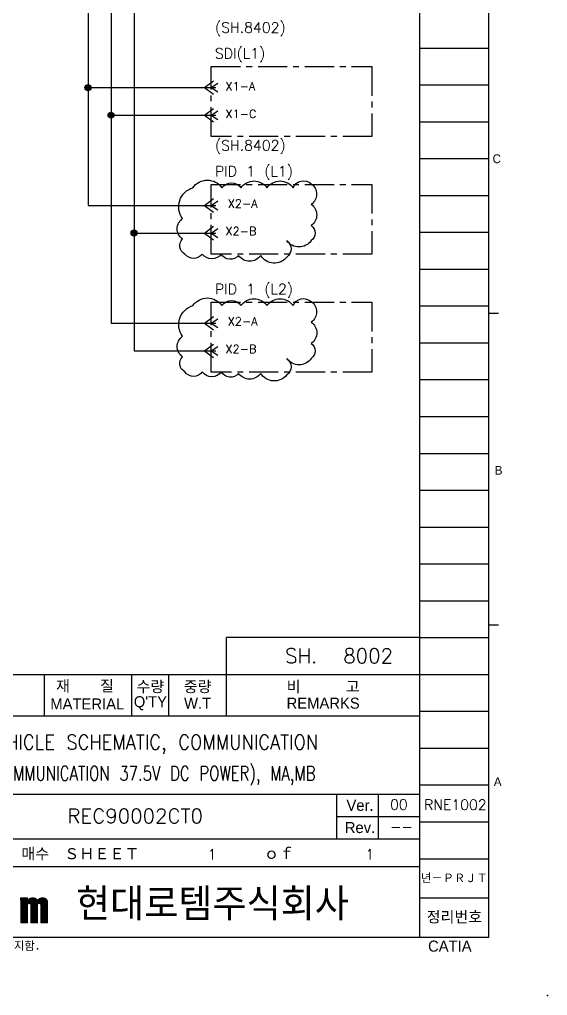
# Model space of a CAD drawing. Header units: millimetres. Extents: x 1015 to 1574, y -507 to -76.
# Drawn here: x 1459.6 to 1574.2, y -507.4 to -295.5 of the extents above; entities that cross this region are included whole.
import ezdxf
from ezdxf.enums import TextEntityAlignment as Align

# ---------------------------------------------------------------- set-up
doc = ezdxf.new("R2010")
doc.units = ezdxf.units.MM
doc.linetypes.add('CENTER', pattern=[50.8, 31.75, -6.35, 6.35, -6.35])
doc.layers.add('DC+', color=1, linetype='Continuous')
doc.layers.add('SYMS', color=7, linetype='Continuous')
doc.styles.add('CI', font='romand.shx', dxfattribs={"bigfont": 'whgdtxt.shx'})
doc.styles.add('ROMANS', font='txt', dxfattribs={"height": 0.2})
doc.styles.get("Standard").update_dxf_attribs({"font": 'txt.shx', "bigfont": 'whgtxt.shx'})
doc.styles.add('WD', font='romans.shx')

# ---------------------------------------------------------------- blocks, each defined once
blk = doc.blocks.new('WDDOT')
for radius in [0.03, 0.0187, 0.00929]:
    blk.add_circle((0, 0), radius)
blk = doc.blocks.new('HCN1JP')
for p, q in [((-0.062, 0), (0.062, 0.094)), ((-0.062, 0), (0.062, -0.094)), ((0.031, 0), (0.125, 0.062)), ((0.031, 0), (0.125, -0.062)), ((0.031, 0), (0.094, 0))]:
    blk.add_line(p, q)
at = {"style": 'WD', "width": 0.7}
for tag, p in [('INST', (0.156, 0.85)), ('LOC', (0.156, 0.68)), ('DESC1', (0.156, 0.511)), ('DESC2', (0.156, 0.354))]:
    blk.add_attdef(tag, p, '', height=0.125, dxfattribs=at)
at = {"style": 'WD'}
for tag, p, height in [('TAG1', (0.156, 0.094), 0.125), ('X2LINK', (0.062, 0.125), 0.01), ('X8LINK', (0.062, -0.125), 0.01)]:
    blk.add_attdef(tag, p, '', height=height, dxfattribs=at)
for tag, p, height, flags in [('X4TERMDESC02', (-0.081, 0.026), 0.01, 1), ('X4TERM02', (-0.062, 0), 0.0125, 1), ('X1TERM01', (0.094, 0), 0.0125, 1), ('X1TERMDESC01', (0.108, 0.021), 0.01, 1), ('FAMILY', (0.205, 0.059), 0.01, 9)]:
    blk.add_attdef(tag, p, '', height=height, dxfattribs=dict(at, flags=flags))
at = {"linetype": 'Continuous', "style": 'WD', "flags": 9}
for tag, p in [('ASSYCODE', (0.291, 0.037)), ('MFG', (0.29, 0.057)), ('CAT', (0.292, 0.077))]:
    blk.add_attdef(tag, text='', height=0.01, dxfattribs=at).set_placement(p, align=Align.CENTER)
at = {"linetype": 'Continuous', "style": 'WD', "flags": 8}
blk.add_attdef('TERM02', text='', height=0.125, dxfattribs=at).set_placement((-0.062, -0.047), align=Align.TOP_RIGHT)
blk.add_attdef('TERM01', text='', height=0.125, dxfattribs=at).set_placement((0.156, -0.047), align=Align.TOP_LEFT)

msp = doc.modelspace()

# ---------------------------------------------------------------- hatches: boundary and pattern name
h = msp.add_hatch()
h.set_pattern_fill('ANSI31', color=256, scale=0.1, style=0)
h.set_pattern_definition([(45, (947.567679, -314.386124), (-0.00883883476, 0.00883883476), [])])
h.paths.add_polyline_path([(1465.64, -487.13), (1465.64, -487.03), (1465.62, -486.92), (1465.59, -486.83), (1465.56, -486.74), (1465.52, -486.66), (1465.46, -486.59), (1465.41, -486.52), (1465.34, -486.45), (1465.27, -486.4), (1465.19, -486.35), (1465.11, -486.31), (1465.03, -486.27), (1464.94, -486.25), (1464.85, -486.22), (1464.75, -486.21), (1464.66, -486.2), (1464.56, -486.2), (1464.47, -486.2), (1464.37, -486.21), (1464.28, -486.23), (1464.18, -486.26), (1464.1, -486.29), (1464.01, -486.32), (1463.93, -486.37), (1463.85, -486.42), (1463.78, -486.47), (1463.71, -486.54), (1463.65, -486.61), (1463.6, -486.68), (1463.55, -486.77), (1463.52, -486.86), (1463.49, -486.95), (1463.46, -486.86), (1463.42, -486.77), (1463.38, -486.69), (1463.33, -486.61), (1463.28, -486.54), (1463.22, -486.48), (1463.15, -486.42), (1463.09, -486.37), (1463.01, -486.33), (1462.94, -486.29), (1462.86, -486.26), (1462.77, -486.24), (1462.69, -486.22), (1462.6, -486.2), (1462.51, -486.2), (1462.43, -486.2), (1462.34, -486.2), (1462.25, -486.21), (1462.16, -486.23), (1462.08, -486.25), (1461.99, -486.28), (1461.91, -486.32), (1461.83, -486.36), (1461.75, -486.4), (1461.68, -486.45), (1461.61, -486.51), (1461.55, -486.57), (1461.49, -486.64), (1461.44, -486.72), (1461.39, -486.8), (1461.35, -486.88), (1461.31, -486.97), (1461.31, -486.22), (1459.85, -486.22), (1459.85, -491.6), (1461.31, -491.6), (1461.31, -487.7), (1461.33, -487.62), (1461.35, -487.56), (1461.39, -487.5), (1461.44, -487.45), (1461.5, -487.41), (1461.56, -487.39), (1461.63, -487.38), (1461.7, -487.38), (1461.76, -487.39), (1461.82, -487.4), (1461.88, -487.44), (1461.93, -487.48), (1461.97, -487.53), (1462.01, -487.61), (1462.02, -487.69), (1462.03, -487.74), (1462.03, -491.6), (1463.47, -491.6), (1463.47, -487.64), (1463.48, -487.57), (1463.51, -487.51), (1463.55, -487.46), (1463.61, -487.42), (1463.67, -487.39), (1463.73, -487.38), (1463.78, -487.38), (1463.83, -487.37), (1463.9, -487.38), (1463.96, -487.4), (1464.01, -487.43), (1464.08, -487.48), (1464.12, -487.54), (1464.15, -487.6), (1464.16, -487.68), (1464.16, -491.6), (1465.62, -491.6)])

# ---------------------------------------------------------------- linework, layer by layer
at = {"color": 5, "linetype": 'Continuous'}
for p, q in [((1546.47, -494.69), (1546.47, -88.29)), ((1561.47, -494.69), (1561.47, -88.29)), ((1546.47, -301.69), (1561.47, -301.69)), ((1546.47, -317.69), (1561.47, -317.69)), ((1546.47, -333.69), (1561.47, -333.69)), ((1546.47, -349.69), (1561.47, -349.69)), ((1546.47, -365.69), (1561.47, -365.69)), ((1546.47, -381.69), (1561.47, -381.69)), ((1546.47, -397.69), (1561.47, -397.69)), ((1546.47, -413.69), (1561.47, -413.69)), ((1546.47, -429.69), (1561.47, -429.69)), ((1367.97, -437.69), (1546.47, -437.69)), ((1367.97, -446.69), (1546.47, -446.69)), ((1546.47, -445.69), (1561.47, -445.69)), ((1546.47, -461.69), (1561.47, -461.69)), ((1546.47, -477.69), (1561.47, -477.69)), ((1028.07, -494.69), (1561.47, -494.69))]:
    msp.add_line(p, q, dxfattribs=at)
for p, q in [((1474.43, -128.85), (1474.43, -335.85)), ((1479.43, -134.85), (1479.43, -361.43)), ((1484.43, -140.85), (1484.43, -367.43))]:
    msp.add_line(p, q)
at = {"color": 6, "linetype": 'Continuous'}
for p, q in [((1546.47, -309.69), (1561.47, -309.69)), ((1546.47, -325.69), (1561.47, -325.69)), ((1546.47, -341.69), (1561.47, -341.69)), ((1546.47, -357.69), (1561.47, -357.69)), ((1561.47, -359.22), (1563.52, -359.22)), ((1546.47, -373.69), (1561.47, -373.69)), ((1546.47, -389.69), (1561.47, -389.69)), ((1546.47, -405.69), (1561.47, -405.69)), ((1546.47, -421.69), (1561.47, -421.69)), ((1561.47, -426.95), (1563.52, -426.95)), ((1504.47, -437.69), (1504.47, -429.69)), ((1546.47, -429.69), (1504.47, -429.69)), ((1464.97, -446.69), (1464.97, -437.69)), ((1483.97, -446.69), (1483.97, -437.69)), ((1491.97, -446.69), (1491.97, -437.69)), ((1504.47, -446.69), (1504.47, -437.69)), ((1546.47, -437.69), (1561.47, -437.69)), ((1546.47, -453.69), (1561.47, -453.69)), ((1430.97, -463.7), (1546.47, -463.7)), ((1528.47, -473.35), (1528.47, -463.7)), ((1537.47, -473.35), (1537.47, -463.7)), ((1528.47, -468.53), (1546.47, -468.53)), ((1546.47, -469.69), (1561.47, -469.69)), ((1430.97, -473.35), (1546.47, -473.35)), ((1526.47, -473.35), (1531.47, -473.35)), ((1405.97, -479.35), (1546.47, -479.35)), ((1546.47, -486.19), (1561.47, -486.19))]:
    msp.add_line(p, q, dxfattribs=at)
at = {"color": 154, "lineweight": 0}
for p, q in [((1459.85, -486.22), (1459.85, -491.6)), ((1461.31, -486.22), (1459.85, -486.22)), ((1459.85, -486.22), (1459.85, -486.22)), ((1461.31, -486.97), (1461.31, -486.22)), ((1461.35, -486.88), (1461.31, -486.97)), ((1461.39, -486.8), (1461.35, -486.88)), ((1461.44, -486.72), (1461.39, -486.8)), ((1461.49, -486.64), (1461.44, -486.72)), ((1461.55, -486.57), (1461.49, -486.64)), ((1461.61, -486.51), (1461.55, -486.57)), ((1461.68, -486.45), (1461.61, -486.51)), ((1461.75, -486.4), (1461.68, -486.45)), ((1461.83, -486.36), (1461.75, -486.4)), ((1461.91, -486.32), (1461.83, -486.36)), ((1461.99, -486.28), (1461.91, -486.32)), ((1462.08, -486.25), (1461.99, -486.28)), ((1462.16, -486.23), (1462.08, -486.25)), ((1462.25, -486.21), (1462.16, -486.23)), ((1462.34, -486.2), (1462.25, -486.21)), ((1462.43, -486.2), (1462.34, -486.2)), ((1462.51, -486.2), (1462.43, -486.2)), ((1462.6, -486.2), (1462.51, -486.2)), ((1462.69, -486.22), (1462.6, -486.2)), ((1462.77, -486.24), (1462.69, -486.22)), ((1462.86, -486.26), (1462.77, -486.24)), ((1462.94, -486.29), (1462.86, -486.26)), ((1463.01, -486.33), (1462.94, -486.29)), ((1463.09, -486.37), (1463.01, -486.33)), ((1463.15, -486.42), (1463.09, -486.37)), ((1463.22, -486.48), (1463.15, -486.42)), ((1463.28, -486.54), (1463.22, -486.48)), ((1463.33, -486.61), (1463.28, -486.54)), ((1463.38, -486.69), (1463.33, -486.61)), ((1463.42, -486.77), (1463.38, -486.69)), ((1463.46, -486.86), (1463.42, -486.77)), ((1463.49, -486.95), (1463.46, -486.86)), ((1463.52, -486.86), (1463.49, -486.95)), ((1463.55, -486.77), (1463.52, -486.86)), ((1463.6, -486.68), (1463.55, -486.77)), ((1463.65, -486.61), (1463.6, -486.68)), ((1463.71, -486.54), (1463.65, -486.61)), ((1463.78, -486.47), (1463.71, -486.54)), ((1463.85, -486.42), (1463.78, -486.47)), ((1463.93, -486.37), (1463.85, -486.42)), ((1464.01, -486.32), (1463.93, -486.37)), ((1464.1, -486.29), (1464.01, -486.32)), ((1464.18, -486.26), (1464.1, -486.29)), ((1464.28, -486.23), (1464.18, -486.26)), ((1464.37, -486.21), (1464.28, -486.23)), ((1464.47, -486.2), (1464.37, -486.21)), ((1464.56, -486.2), (1464.47, -486.2)), ((1464.66, -486.2), (1464.56, -486.2)), ((1464.75, -486.21), (1464.66, -486.2)), ((1464.85, -486.22), (1464.75, -486.21)), ((1464.94, -486.25), (1464.85, -486.22)), ((1465.03, -486.27), (1464.94, -486.25)), ((1465.11, -486.31), (1465.03, -486.27)), ((1465.19, -486.35), (1465.11, -486.31)), ((1465.27, -486.4), (1465.19, -486.35)), ((1465.34, -486.45), (1465.27, -486.4)), ((1465.41, -486.52), (1465.34, -486.45)), ((1465.46, -486.59), (1465.41, -486.52)), ((1465.52, -486.66), (1465.46, -486.59)), ((1465.56, -486.74), (1465.52, -486.66)), ((1465.59, -486.83), (1465.56, -486.74)), ((1465.62, -486.92), (1465.59, -486.83)), ((1465.64, -487.03), (1465.62, -486.92)), ((1465.62, -491.6), (1465.64, -487.13)), ((1465.64, -487.13), (1465.64, -487.03)), ((1461.31, -487.72), (1461.32, -487.68)), ((1461.31, -491.6), (1461.31, -487.72)), ((1461.32, -487.64), (1461.33, -487.6)), ((1461.32, -487.68), (1461.32, -487.64)), ((1461.33, -487.6), (1461.35, -487.57)), ((1461.35, -487.57), (1461.36, -487.54)), ((1461.36, -487.54), (1461.38, -487.51)), ((1461.38, -487.51), (1461.4, -487.48)), ((1461.4, -487.48), (1461.43, -487.46)), ((1461.43, -487.46), (1461.45, -487.44)), ((1461.45, -487.44), (1461.48, -487.42)), ((1461.48, -487.42), (1461.51, -487.41)), ((1461.51, -487.41), (1461.54, -487.4)), ((1461.54, -487.4), (1461.57, -487.39)), ((1461.57, -487.39), (1461.61, -487.38)), ((1461.61, -487.38), (1461.64, -487.38)), ((1461.64, -487.38), (1461.67, -487.38)), ((1461.67, -487.38), (1461.71, -487.38)), ((1461.71, -487.38), (1461.74, -487.38)), ((1461.74, -487.38), (1461.77, -487.39)), ((1461.77, -487.39), (1461.8, -487.4)), ((1461.8, -487.4), (1461.83, -487.41)), ((1461.83, -487.41), (1461.86, -487.43)), ((1461.86, -487.43), (1461.89, -487.45)), ((1461.89, -487.45), (1461.92, -487.47)), ((1461.92, -487.47), (1461.94, -487.49)), ((1461.94, -487.49), (1461.96, -487.52)), ((1461.96, -487.52), (1461.98, -487.55)), ((1461.98, -487.55), (1462, -487.58)), ((1462, -487.58), (1462.01, -487.62)), ((1462.01, -487.62), (1462.02, -487.66)), ((1462.02, -487.66), (1462.02, -487.7)), ((1462.02, -487.7), (1462.03, -487.74)), ((1462.03, -487.74), (1462.03, -491.6)), ((1463.47, -487.63), (1463.48, -487.59)), ((1463.47, -487.66), (1463.47, -487.63)), ((1463.47, -491.6), (1463.47, -487.66)), ((1463.48, -487.56), (1463.5, -487.54)), ((1463.48, -487.59), (1463.48, -487.56)), ((1463.5, -487.54), (1463.51, -487.51)), ((1463.51, -487.51), (1463.53, -487.48)), ((1463.53, -487.48), (1463.55, -487.46)), ((1463.55, -487.46), (1463.58, -487.44)), ((1463.58, -487.44), (1463.6, -487.43)), ((1463.6, -487.43), (1463.63, -487.41)), ((1463.63, -487.41), (1463.66, -487.4)), ((1463.66, -487.4), (1463.69, -487.39)), ((1463.69, -487.39), (1463.72, -487.38)), ((1463.72, -487.38), (1463.75, -487.38)), ((1463.75, -487.38), (1463.78, -487.38)), ((1463.78, -487.38), (1463.81, -487.37)), ((1463.81, -487.37), (1463.85, -487.38)), ((1463.85, -487.38), (1463.88, -487.38)), ((1463.88, -487.38), (1463.91, -487.39)), ((1463.91, -487.39), (1463.94, -487.4)), ((1463.94, -487.4), (1463.97, -487.41)), ((1463.97, -487.41), (1464, -487.42)), ((1464, -487.42), (1464.03, -487.44)), ((1464.03, -487.44), (1464.05, -487.46)), ((1464.05, -487.46), (1464.08, -487.48)), ((1464.08, -487.48), (1464.1, -487.5)), ((1464.1, -487.5), (1464.12, -487.53)), ((1464.12, -487.53), (1464.13, -487.56)), ((1464.13, -487.56), (1464.14, -487.59)), ((1464.14, -487.59), (1464.15, -487.63)), ((1464.15, -487.63), (1464.16, -487.66)), ((1464.16, -487.66), (1464.16, -487.7)), ((1464.16, -487.7), (1464.16, -491.6)), ((1459.85, -491.6), (1461.31, -491.6)), ((1462.03, -491.6), (1463.47, -491.6)), ((1464.16, -491.6), (1465.62, -491.6))]:
    msp.add_line(p, q, dxfattribs=at)
at = {"color": 1, "linetype": 'CENTER', "ltscale": 0.2}
for points in [[(1501.17, -305.71), (1536.06, -305.71), (1536.06, -320.88), (1501.17, -320.88)], [(1501.17, -331.29), (1536.06, -331.29), (1536.06, -346.46), (1501.17, -346.46)], [(1501.17, -356.88), (1536.06, -356.88), (1536.06, -372.04), (1501.17, -372.04)]]:
    msp.add_lwpolyline(points, close=True, dxfattribs=at)
at = {"color": 2}
for points in [[(1497.17, -332.03, -0.520567), (1503.51, -332.03, -0.520567), (1507.63, -332.03, -0.520567), (1513.28, -332.03, -0.520567), (1518.94, -332.03, -0.520567), (1522.88, -331.17, -0.520567), (1522.88, -335.62, -0.520567), (1522.88, -340.24, -0.520567), (1522.88, -343.5, -0.520567), (1517.57, -343.5, -0.520567), (1517.57, -347.09, -0.520567), (1511.91, -346.75, -0.520567), (1507.11, -346.75, -0.520567), (1503.34, -346.41, -0.520567), (1499.23, -346.41, -0.520567), (1495.46, -346.41, -0.520567), (1494.95, -343.15, -0.520567), (1494.95, -338.7, -0.520567)], [(1497.17, -357.61, -0.520567), (1503.51, -357.61, -0.520567), (1507.63, -357.61, -0.520567), (1513.28, -357.61, -0.520567), (1518.94, -357.61, -0.520567), (1522.88, -356.75, -0.520567), (1522.88, -361.2, -0.520567), (1522.88, -365.83, -0.520567), (1522.88, -369.08, -0.520567), (1517.57, -369.08, -0.520567), (1517.57, -372.67, -0.520567), (1511.91, -372.33, -0.520567), (1507.11, -372.33, -0.520567), (1503.34, -371.99, -0.520567), (1499.23, -371.99, -0.520567), (1495.46, -371.99, -0.520567), (1494.95, -368.74, -0.520567), (1494.95, -364.28, -0.520567)]]:
    msp.add_lwpolyline(points, format="xyb", close=True, dxfattribs=at)
at = {"color": 0}
msp.add_point((1574.17, -507.39), dxfattribs=at)
at = {"layer": 'DC+', "color": 0}
for p, q in [((1474.43, -310.27), (1501.17, -310.27)), ((1479.43, -316.27), (1501.17, -316.27)), ((1474.43, -335.85), (1501.17, -335.85)), ((1484.43, -341.85), (1501.17, -341.85)), ((1479.43, -361.43), (1501.17, -361.43)), ((1484.43, -367.43), (1501.17, -367.43))]:
    msp.add_line(p, q, dxfattribs=at)

# ---------------------------------------------------------------- block references
at = {"layer": 'SYMS'}
for name, p, xscale, yscale, zscale in [('HCN1JP', (1500.68, -310.27), 15.57742597156926, 15.57742597156926, 15.57742597156926), ('WDDOT', (1474.43, -310.27), 22, 22, 22), ('WDDOT', (1479.43, -316.27), 22, 22, 22), ('HCN1JP', (1500.68, -316.27), 15.57742597156926, 15.57742597156926, 15.57742597156926), ('HCN1JP', (1500.68, -335.85), 15.57742597156926, 15.57742597156926, 15.57742597156926), ('HCN1JP', (1500.68, -341.85), 15.57742597156926, 15.57742597156926, 15.57742597156926), ('WDDOT', (1484.43, -341.85), 22, 22, 22), ('HCN1JP', (1500.68, -361.43), 15.57742597156926, 15.57742597156926, 15.57742597156926), ('HCN1JP', (1500.68, -367.43), 15.57742597156926, 15.57742597156926, 15.57742597156926)]:
    msp.add_blockref(name, p, dxfattribs=dict(at, xscale=xscale, yscale=yscale, zscale=zscale))

# ---------------------------------------------------------------- texts
at = {"color": 0}
for s, p in [('(SH.8402)', (1501.98, -298.37)), ('SDI(L1)', (1501.98, -303.99)), ('(SH.8402)', (1501.98, -323.95)), ('PID 1 (L1)', (1501.98, -329.57)), ('PID 1 (L2)', (1501.98, -355.16))]:
    msp.add_text(s, height=2.24, dxfattribs=at).set_placement(p)
for s, p in [('X1-A', (1504.27, -309.99)), ('X1-C', (1504.27, -315.98)), ('X2-A', (1504.76, -335.46)), ('X2-B', (1504.27, -341.44)), ('X2-A', (1504.76, -361.04)), ('X2-B', (1504.27, -367.02))]:
    msp.add_text(s, height=1.8, dxfattribs=at).set_placement(p, align=Align.MIDDLE_LEFT)
at = {"color": 7, "linetype": 'Continuous'}
for s, height, p in [('SH.  8002', 3.15, (1517.2, -435.22)), ('00', 2.231, (1540, -467.06)), ('RNE1002', 2.231, (1547.38, -467.08)), ('REC90002CT0', 3.15, (1469.94, -470.01)), ('--', 2.231, (1540, -471.88)), ('1', 2.23, (1500.38, -477.86)), ('1', 2.23, (1534.65, -477.86))]:
    msp.add_text(s, height=height, dxfattribs=at).set_placement(p)
for s, width, p in [('VEHICLE SCHEMATIC, COMMUNICATION', 0.9, (1452.15, -453.96)), ('(COMMUNICATION 37.5V DC POWER), MA,MB', 0.75, (1452.39, -460.73))]:
    msp.add_text(s, height=3.15, dxfattribs=dict(at, width=width)).set_placement(p)
at = {"style": 'CI'}
msp.add_text('현대로템주식회사', height=7, dxfattribs=at).set_placement((1471.82, -491.1))
at = {"color": 4, "attachment_point": 5, "style": 'ROMANS'}
for s, insert, char_height in [('{\\fﾱﾼﾸﾲￃﾼ|b0|i0|c129|p49;C }', (1563.16, -325.75), 1.9), ('{\\fﾱﾼﾸﾲￃﾼ|b0|i0|c129|p49;B }', (1563.56, -393.36), 1.9), ('{\\fﾱﾼﾸﾲￃﾼ|b0|i0|c129|p49;재\u3000\u3000질 }', (1473.77, -440.29), 2.4), ('{\\fﾱﾼﾸﾲￃﾼ|b0|i0|c129|p49;수량 }', (1487.97, -440.44), 2.4), ('{\\fﾱﾼﾸﾲￃﾼ|b0|i0|c129|p49;중량 }', (1498.22, -440.44), 2.4), ('{\\fﾱﾼﾸﾲￃﾼ|b0|i0|c129|p49;비\u3000\u3000\u3000고 }', (1525.47, -440.44), 2.4), ("{\\fﾱﾼﾸﾲￃﾼ|b0|i0|c129|p49;Q'TY }", (1487.97, -443.94), 2.4), ('{\\fﾱﾼﾸﾲￃﾼ|b0|i0|c129|p49;W.T }', (1498.22, -443.94), 2.4), ('{\\fﾱﾼﾸﾲￃﾼ|b0|i0|c129|p49;REMARKS }', (1525.47, -443.94), 2.4), ('{\\fﾱﾼﾸﾲￃﾼ|b0|i0|c129|p49;MATERIAL }', (1474.27, -444.09), 2.4), ('{\\fﾱﾼﾸﾲￃﾼ|b0|i0|c129|p49;A }', (1563.36, -460.97), 1.9), ('{\\fﾱﾼﾸﾲￃﾼ|b0|i0|c129|p49;Ver. }', (1533.47, -466.12), 2.4), ('{\\fﾱﾼﾸﾲￃﾼ|b0|i0|c129|p49;Rev. }', (1533.47, -470.94), 2.4), ('{\\fﾱﾼﾸﾲￃﾼ|b0|i0|c129|p49;매수\u3000ＳＨＥＥＴ }', (1472.79, -476.73), 2.4), ('{\\fﾱﾼﾸﾲￃﾼ|b0|i0|c129|p49;ｏｆ }', (1515.89, -476.54), 2.4), ('{\\fNew Gulim|b0|i0|c129|p18;\\H0.75x;년－ＰＲＪＴ\\fﾱﾼﾸﾲￃﾼ|b0|i0|c129|p49;\\H1.333x; }', (1553.97, -481.94), 2.4), ('{\\fNew Gulim|b0|i0|c129|p18;정리번호 }', (1553.97, -490.44), 2.4), ('{\\fﾱﾼﾸﾲￃﾼ|b0|i0|c129|p49;CATIA }', (1552.97, -496.69), 2.4)]:
    msp.add_mtext(s, dxfattribs=dict(at, insert=insert, char_height=char_height))
at = {"color": 6, "insert": (1391.47, -496.69), "char_height": 1.8, "attachment_point": 4, "style": 'ROMANS'}
msp.add_mtext('{\\fﾱﾼﾸﾲￃﾼ|b0|i0|c129|p49;본\u3000도면은\u3000당사\u3000재산으로서\u3000허가없이\u3000무단복사／배포\u3000금지함． }', dxfattribs=at)

doc.saveas('drawing.dxf')
